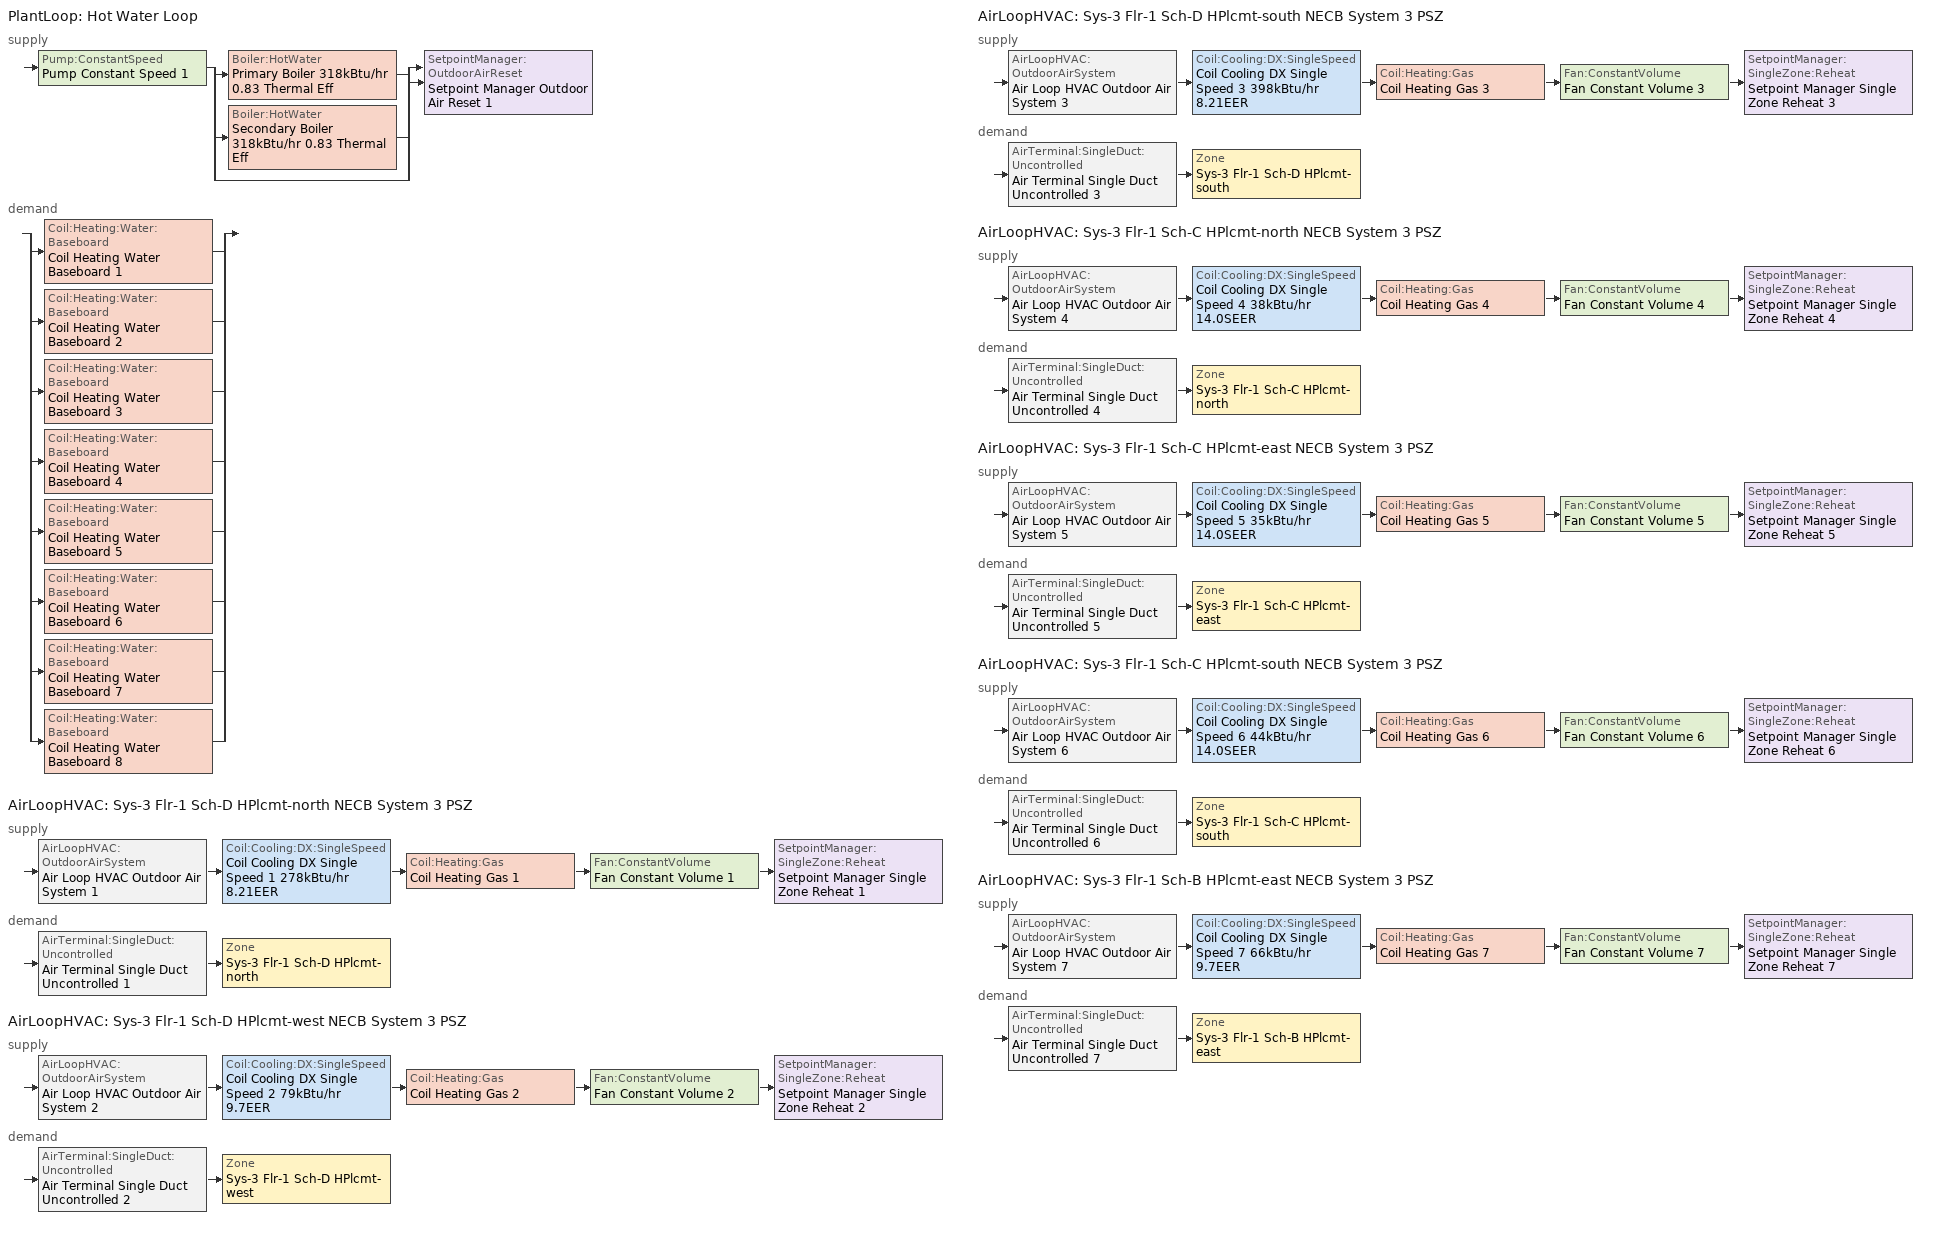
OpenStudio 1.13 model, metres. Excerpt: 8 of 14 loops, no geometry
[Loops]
PlantLoop 'Hot Water Loop'
 supply: Pump:ConstantSpeed 'Pump Constant Speed 1' > split
  | Boiler:HotWater 'Primary Boiler 318kBtu/hr 0.83 Thermal Eff'
  | Boiler:HotWater 'Secondary Boiler 318kBtu/hr 0.83 Thermal Eff'
  | bypass
  join > SetpointManager:OutdoorAirReset 'Setpoint Manager Outdoor Air Reset 1'
 demand: split
  | Coil:Heating:Water:Baseboard 'Coil Heating Water Baseboard 1'
  | Coil:Heating:Water:Baseboard 'Coil Heating Water Baseboard 2'
  | Coil:Heating:Water:Baseboard 'Coil Heating Water Baseboard 3'
  | Coil:Heating:Water:Baseboard 'Coil Heating Water Baseboard 4'
  | Coil:Heating:Water:Baseboard 'Coil Heating Water Baseboard 5'
  | Coil:Heating:Water:Baseboard 'Coil Heating Water Baseboard 6'
  | Coil:Heating:Water:Baseboard 'Coil Heating Water Baseboard 7'
  | Coil:Heating:Water:Baseboard 'Coil Heating Water Baseboard 8'
AirLoopHVAC 'Sys-3 Flr-1 Sch-D HPlcmt-north NECB System 3 PSZ'
 supply: AirLoopHVAC:OutdoorAirSystem 'Air Loop HVAC Outdoor Air System 1' > Coil:Cooling:DX:SingleSpeed 'Coil Cooling DX Single Speed 1 278kBtu/hr 8.21EER' > Coil:Heating:Gas 'Coil Heating Gas 1' > Fan:ConstantVolume 'Fan Constant Volume 1' > SetpointManager:SingleZone:Reheat 'Setpoint Manager Single Zone Reheat 1'
 demand: AirTerminal:SingleDuct:Uncontrolled 'Air Terminal Single Duct Uncontrolled 1' > Zone 'Sys-3 Flr-1 Sch-D HPlcmt-north'
AirLoopHVAC 'Sys-3 Flr-1 Sch-D HPlcmt-west NECB System 3 PSZ'
 supply: AirLoopHVAC:OutdoorAirSystem 'Air Loop HVAC Outdoor Air System 2' > Coil:Cooling:DX:SingleSpeed 'Coil Cooling DX Single Speed 2 79kBtu/hr 9.7EER' > Coil:Heating:Gas 'Coil Heating Gas 2' > Fan:ConstantVolume 'Fan Constant Volume 2' > SetpointManager:SingleZone:Reheat 'Setpoint Manager Single Zone Reheat 2'
 demand: AirTerminal:SingleDuct:Uncontrolled 'Air Terminal Single Duct Uncontrolled 2' > Zone 'Sys-3 Flr-1 Sch-D HPlcmt-west'
AirLoopHVAC 'Sys-3 Flr-1 Sch-D HPlcmt-south NECB System 3 PSZ'
 supply: AirLoopHVAC:OutdoorAirSystem 'Air Loop HVAC Outdoor Air System 3' > Coil:Cooling:DX:SingleSpeed 'Coil Cooling DX Single Speed 3 398kBtu/hr 8.21EER' > Coil:Heating:Gas 'Coil Heating Gas 3' > Fan:ConstantVolume 'Fan Constant Volume 3' > SetpointManager:SingleZone:Reheat 'Setpoint Manager Single Zone Reheat 3'
 demand: AirTerminal:SingleDuct:Uncontrolled 'Air Terminal Single Duct Uncontrolled 3' > Zone 'Sys-3 Flr-1 Sch-D HPlcmt-south'
AirLoopHVAC 'Sys-3 Flr-1 Sch-C HPlcmt-north NECB System 3 PSZ'
 supply: AirLoopHVAC:OutdoorAirSystem 'Air Loop HVAC Outdoor Air System 4' > Coil:Cooling:DX:SingleSpeed 'Coil Cooling DX Single Speed 4 38kBtu/hr 14.0SEER' > Coil:Heating:Gas 'Coil Heating Gas 4' > Fan:ConstantVolume 'Fan Constant Volume 4' > SetpointManager:SingleZone:Reheat 'Setpoint Manager Single Zone Reheat 4'
 demand: AirTerminal:SingleDuct:Uncontrolled 'Air Terminal Single Duct Uncontrolled 4' > Zone 'Sys-3 Flr-1 Sch-C HPlcmt-north'
AirLoopHVAC 'Sys-3 Flr-1 Sch-C HPlcmt-east NECB System 3 PSZ'
 supply: AirLoopHVAC:OutdoorAirSystem 'Air Loop HVAC Outdoor Air System 5' > Coil:Cooling:DX:SingleSpeed 'Coil Cooling DX Single Speed 5 35kBtu/hr 14.0SEER' > Coil:Heating:Gas 'Coil Heating Gas 5' > Fan:ConstantVolume 'Fan Constant Volume 5' > SetpointManager:SingleZone:Reheat 'Setpoint Manager Single Zone Reheat 5'
 demand: AirTerminal:SingleDuct:Uncontrolled 'Air Terminal Single Duct Uncontrolled 5' > Zone 'Sys-3 Flr-1 Sch-C HPlcmt-east'
AirLoopHVAC 'Sys-3 Flr-1 Sch-C HPlcmt-south NECB System 3 PSZ'
 supply: AirLoopHVAC:OutdoorAirSystem 'Air Loop HVAC Outdoor Air System 6' > Coil:Cooling:DX:SingleSpeed 'Coil Cooling DX Single Speed 6 44kBtu/hr 14.0SEER' > Coil:Heating:Gas 'Coil Heating Gas 6' > Fan:ConstantVolume 'Fan Constant Volume 6' > SetpointManager:SingleZone:Reheat 'Setpoint Manager Single Zone Reheat 6'
 demand: AirTerminal:SingleDuct:Uncontrolled 'Air Terminal Single Duct Uncontrolled 6' > Zone 'Sys-3 Flr-1 Sch-C HPlcmt-south'
AirLoopHVAC 'Sys-3 Flr-1 Sch-B HPlcmt-east NECB System 3 PSZ'
 supply: AirLoopHVAC:OutdoorAirSystem 'Air Loop HVAC Outdoor Air System 7' > Coil:Cooling:DX:SingleSpeed 'Coil Cooling DX Single Speed 7 66kBtu/hr 9.7EER' > Coil:Heating:Gas 'Coil Heating Gas 7' > Fan:ConstantVolume 'Fan Constant Volume 7' > SetpointManager:SingleZone:Reheat 'Setpoint Manager Single Zone Reheat 7'
 demand: AirTerminal:SingleDuct:Uncontrolled 'Air Terminal Single Duct Uncontrolled 7' > Zone 'Sys-3 Flr-1 Sch-B HPlcmt-east'
[Sizing:Zone] Zone Cooling Design Supply Air Temperature Input Method=SupplyAirTemperature; Zone Cooling Design Supply Air Temperature {C}=13; Zone Cooling Design Supply Air Temperature Difference {deltaC}=11.11; Zone Heating Design Supply Air Temperature Input Method=SupplyAirTemperature; Zone Heating Design Supply Air Temperature {C}=43; Zone Heating Design Supply Air Temperature Difference {deltaC}=11.11; Zone Cooling Design Supply Air Humidity Ratio {kg-H2O/kg-air}=0.0085; Zone Heating Design Supply Air Humidity Ratio {kg-H2O/kg-air}=0.008; Zone Heating Sizing Factor=1.3; Zone Cooling Sizing Factor=1.1; Cooling Design Air Flow Method=DesignDay; Heating Design Air Flow Method=DesignDay; Account for Dedicated Outdoor Air System=No; Dedicated Outdoor Air System Control Strategy=NeutralSupplyAir; Dedicated Outdoor Air Low Setpoint Temperature for Design {C}=autosize; Dedicated Outdoor Air High Setpoint Temperature for Design {C}=autosize
Sys-3 Flr-1 Sch-D HPlcmt-north; Sys-3 Flr-1 Sch-D HPlcmt-west; Sys-3 Flr-1 Sch-D HPlcmt-south; Sys-3 Flr-1 Sch-C HPlcmt-north; Sys-3 Flr-1 Sch-C HPlcmt-east; Sys-3 Flr-1 Sch-C HPlcmt-south; Sys-3 Flr-1 Sch-B HPlcmt-east
[Zone equipment]
Sys-3 Flr-1 Sch-D HPlcmt-north: Air Terminal Single Duct Uncontrolled 1, Zone HVAC Baseboard Convective Water 1
Sys-3 Flr-1 Sch-D HPlcmt-west: Air Terminal Single Duct Uncontrolled 2, Zone HVAC Baseboard Convective Water 2
Sys-3 Flr-1 Sch-D HPlcmt-south: Air Terminal Single Duct Uncontrolled 3, Zone HVAC Baseboard Convective Water 3
Sys-3 Flr-1 Sch-C HPlcmt-north: Air Terminal Single Duct Uncontrolled 4, Zone HVAC Baseboard Convective Water 4
Sys-3 Flr-1 Sch-C HPlcmt-east: Air Terminal Single Duct Uncontrolled 5, Zone HVAC Baseboard Convective Water 5
Sys-3 Flr-1 Sch-C HPlcmt-south: Air Terminal Single Duct Uncontrolled 6, Zone HVAC Baseboard Convective Water 6
Sys-3 Flr-1 Sch-B HPlcmt-east: Air Terminal Single Duct Uncontrolled 7, Zone HVAC Baseboard Convective Water 7
[PlantLoop]
Hot Water Loop: Fluid Type=Water; Plant Loop Volume {m3}=Autocalculate; Load Distribution Scheme=Optimal
[Sizing:Plant]
Hot Water Loop: Loop Type=Heating; Design Loop Exit Temperature {C}=82; Loop Design Temperature Difference {deltaC}=16; Sizing Option=NonCoincident; Zone Timesteps in Averaging Window=1; Coincident Sizing Factor Mode=None
[Pump:ConstantSpeed]
Pump Constant Speed 1: Rated Flow Rate {m3/s}=autosize; Rated Pump Head {Pa}=179352; Rated Power Consumption {W}=autosize; Motor Efficiency=0.855; Fraction of Motor Inefficiencies to Fluid Stream=0; Pump Control Type=Intermittent
[Boiler:HotWater] Fuel Type=NaturalGas; Nominal Capacity {W}=93167.7; Nominal Thermal Efficiency=0.83; Water Outlet Upper Temperature Limit {C}=99; Boiler Flow Mode=ConstantFlow; Parasitic Electric Load {W}=0; Sizing Factor=1
Name | Normalized Boiler Efficiency Curve
Primary Boiler 318kBtu/hr 0.83 Thermal Eff | BOILER-EFFFPLR-NECB2011
Secondary Boiler 318kBtu/hr 0.83 Thermal Eff | BOILER-EFFFPLR-NECB2011 2
[SetpointManager:OutdoorAirReset]
Setpoint Manager Outdoor Air Reset 1: Control Variable=Temperature; Setpoint at Outdoor Low Temperature {C}=82; Outdoor Low Temperature {C}=-16; Setpoint at Outdoor High Temperature {C}=60; Outdoor High Temperature {C}=0
[AirLoopHVAC] Design Supply Air Flow Rate {m3/s}=AutoSize
Name | Availability Schedule | Availability Manager
Sys-3 Flr-1 Sch-D HPlcmt-north NECB System 3 PSZ | Sys-3 Flr-1 Sch-D HPlcmt-north NECB System 3 PSZ Occ Sch | Availability Manager Night Cycle 6
Sys-3 Flr-1 Sch-D HPlcmt-west NECB System 3 PSZ | Sys-3 Flr-1 Sch-D HPlcmt-west NECB System 3 PSZ Occ Sch | Availability Manager Night Cycle 8
Sys-3 Flr-1 Sch-D HPlcmt-south NECB System 3 PSZ | Sys-3 Flr-1 Sch-D HPlcmt-south NECB System 3 PSZ Occ Sch | Availability Manager Night Cycle 7
Sys-3 Flr-1 Sch-C HPlcmt-north NECB System 3 PSZ | Sys-3 Flr-1 Sch-C HPlcmt-north NECB System 3 PSZ Occ Sch | Availability Manager Night Cycle 4
Sys-3 Flr-1 Sch-C HPlcmt-east NECB System 3 PSZ | Sys-3 Flr-1 Sch-C HPlcmt-east NECB System 3 PSZ Occ Sch | Availability Manager Night Cycle 3
Sys-3 Flr-1 Sch-C HPlcmt-south NECB System 3 PSZ | Sys-3 Flr-1 Sch-C HPlcmt-south NECB System 3 PSZ Occ Sch | Availability Manager Night Cycle 5
Sys-3 Flr-1 Sch-B HPlcmt-east NECB System 3 PSZ | Sys-3 Flr-1 Sch-B HPlcmt-east NECB System 3 PSZ Occ Sch | Availability Manager Night Cycle 2
[Sizing:System] Type of Load to Size On=Sensible; Design Outdoor Air Flow Rate {m3/s}=Autosize; Minimum System Air Flow Ratio=1; Preheat Design Temperature {C}=7; Preheat Design Humidity Ratio {kg-H2O/kg-Air}=0.008; Precool Design Temperature {C}=13; Precool Design Humidity Ratio {kg-H2O/kg-Air}=0.008; Central Cooling Design Supply Air Temperature {C}=13; Central Heating Design Supply Air Temperature {C}=43; Sizing Option=NonCoincident; 100% Outdoor Air in Cooling=No; 100% Outdoor Air in Heating=No; Central Cooling Design Supply Air Humidity Ratio {kg-H2O/kg-Air}=0.0085; Central Heating Design Supply Air Humidity Ratio {kg-H2O/kg-Air}=0.008; Cooling Design Air Flow Method=DesignDay; Cooling Design Air Flow Rate {m3/s}=0; Heating Design Air Flow Method=DesignDay; Heating Design Air Flow Rate {m3/s}=0; System Outdoor Air Method=ZoneSum; Zone Maximum Outdoor Air Fraction=1; Cooling Supply Air Flow Rate Per Floor Area {m3/s-m2}=0.00996765; Cooling Fraction of Autosized Cooling Supply Air Flow Rate=1; Cooling Supply Air Flow Rate Per Unit Cooling Capacity {m3/s-W}=3.94755e-05; Heating Supply Air Flow Rate Per Floor Area {m3/s-m2}=0.00996765; Heating Fraction of Autosized Heating Supply Air Flow Rate=1; Heating Fraction of Autosized Cooling Supply Air Flow Rate=1; Heating Supply Air Flow Rate Per Unit Heating Capacity {m3/s-W}=3.15882e-05; Cooling Design Capacity Method=CoolingDesignCapacity; Cooling Design Capacity {W}=autosize; Cooling Design Capacity Per Floor Area {W/m2}=234.7; Fraction of Autosized Cooling Design Capacity=1; Heating Design Capacity Method=HeatingDesignCapacity; Heating Design Capacity {W}=autosize; Heating Design Capacity Per Floor Area {W/m2}=157; Fraction of Autosized Heating Design Capacity=1; Central Cooling Capacity Control Method=OnOff
Sys-3 Flr-1 Sch-D HPlcmt-north NECB System 3 PSZ; Sys-3 Flr-1 Sch-D HPlcmt-west NECB System 3 PSZ; Sys-3 Flr-1 Sch-D HPlcmt-south NECB System 3 PSZ; Sys-3 Flr-1 Sch-C HPlcmt-north NECB System 3 PSZ; Sys-3 Flr-1 Sch-C HPlcmt-east NECB System 3 PSZ; Sys-3 Flr-1 Sch-C HPlcmt-south NECB System 3 PSZ; Sys-3 Flr-1 Sch-B HPlcmt-east NECB System 3 PSZ
[Fan:ConstantVolume] Availability Schedule=Always On Discrete; Fan Efficiency=0.39975; Pressure Rise {Pa}=640; Maximum Flow Rate {m3/s}=AutoSize; Motor Efficiency=0.615
Fan Constant Volume 1; Fan Constant Volume 2; Fan Constant Volume 3; Fan Constant Volume 4; Fan Constant Volume 5; Fan Constant Volume 6; Fan Constant Volume 7
[Coil:Heating:Gas] Availability Schedule=Always On Discrete; Gas Burner Efficiency=0.8; Nominal Capacity {W}=AutoSize; Parasitic Electric Load {W}=0; Parasitic Gas Load {W}=0
Coil Heating Gas 1; Coil Heating Gas 2; Coil Heating Gas 3; Coil Heating Gas 4; Coil Heating Gas 5; Coil Heating Gas 6; Coil Heating Gas 7
[Coil:Cooling:DX:SingleSpeed] Availability Schedule=Always On Discrete; Rated Total Cooling Capacity {W}=autosize; Rated Sensible Heat Ratio=autosize; Rated Air Flow Rate {m3/s}=autosize; Rated Evaporator Fan Power Per Volume Flow Rate {W/(m3/s)}=773.3; Condenser Type=AirCooled; Evaporative Condenser Effectiveness=0; Evaporative Condenser Air Flow Rate {m3/s}=Autosize; Evaporative Condenser Pump Rated Power Consumption {W}=Autosize; Crankcase Heater Capacity {W}=0; Maximum Outdoor Dry-Bulb Temperature for Crankcase Heater Operation {C}=0; Basin Heater Capacity {W/K}=0; Basin Heater Setpoint Temperature {C}=10
Name | Rated COP {W/W} | Total Cooling Capacity Function of Temperature Curve | Total Cooling Capacity Function of Flow Fraction Curve | Energy Input Ratio Function of Temperature Curve | Energy Input Ratio Function of Flow Fraction Curve | Part Load Fraction Correlation Curve
Coil Cooling DX Single Speed 1 278kBtu/hr 8.21EER | 2.954 | DXCOOL-NECB2011-REF-CAPFT | DXCOOL-NECB2011-REF-CAPFFLOW | DXCOOL-NECB2011-REF-COOLEIRFT | DXCOOL-NECB2011-REF-COOLEIRFFLOW | DXCOOL-NECB2011-REF-COOLPLFFPLR
Coil Cooling DX Single Speed 2 79kBtu/hr 9.7EER | 3.33843 | DXCOOL-NECB2011-REF-CAPFT 1 | DXCOOL-NECB2011-REF-CAPFFLOW 1 | DXCOOL-NECB2011-REF-COOLEIRFT 1 | DXCOOL-NECB2011-REF-COOLEIRFFLOW 1 | DXCOOL-NECB2011-REF-COOLPLFFPLR 1
Coil Cooling DX Single Speed 3 398kBtu/hr 8.21EER | 3.03148 | DXCOOL-NECB2011-REF-CAPFT 2 | DXCOOL-NECB2011-REF-CAPFFLOW 2 | DXCOOL-NECB2011-REF-COOLEIRFT 2 | DXCOOL-NECB2011-REF-COOLEIRFFLOW 2 | DXCOOL-NECB2011-REF-COOLPLFFPLR 2
Coil Cooling DX Single Speed 4 38kBtu/hr 14.0SEER | 3.8248 | DXCOOL-NECB2011-REF-CAPFT 3 | DXCOOL-NECB2011-REF-CAPFFLOW 3 | DXCOOL-NECB2011-REF-COOLEIRFT 3 | DXCOOL-NECB2011-REF-COOLEIRFFLOW 3 | DXCOOL-NECB2011-REF-COOLPLFFPLR 3
Coil Cooling DX Single Speed 5 35kBtu/hr 14.0SEER | 3.8248 | DXCOOL-NECB2011-REF-CAPFT 4 | DXCOOL-NECB2011-REF-CAPFFLOW 4 | DXCOOL-NECB2011-REF-COOLEIRFT 4 | DXCOOL-NECB2011-REF-COOLEIRFFLOW 4 | DXCOOL-NECB2011-REF-COOLPLFFPLR 4
Coil Cooling DX Single Speed 6 44kBtu/hr 14.0SEER | 3.8248 | DXCOOL-NECB2011-REF-CAPFT 5 | DXCOOL-NECB2011-REF-CAPFFLOW 5 | DXCOOL-NECB2011-REF-COOLEIRFT 5 | DXCOOL-NECB2011-REF-COOLEIRFFLOW 5 | DXCOOL-NECB2011-REF-COOLPLFFPLR 5
Coil Cooling DX Single Speed 7 66kBtu/hr 9.7EER | 3.32895 | DXCOOL-NECB2011-REF-CAPFT 6 | DXCOOL-NECB2011-REF-CAPFFLOW 6 | DXCOOL-NECB2011-REF-COOLEIRFT 6 | DXCOOL-NECB2011-REF-COOLEIRFFLOW 6 | DXCOOL-NECB2011-REF-COOLPLFFPLR 6
[Controller:OutdoorAir] Minimum Outdoor Air Flow Rate {m3/s}=Autosize; Maximum Outdoor Air Flow Rate {m3/s}=Autosize; Economizer Control Action Type=ModulateFlow; Lockout Type=NoLockout; Minimum Limit Type=FixedMinimum; High Humidity Control=No; Heat Recovery Bypass Control Type=BypassWhenWithinEconomizerLimits
Name | Economizer Control Type | Minimum Outdoor Air Schedule | Controller Mechanical Ventilation | Economizer Maximum Limit Dry-Bulb Temperature {C} | Economizer Maximum Limit Enthalpy {J/kg} | Economizer Minimum Limit Dry-Bulb Temperature {C}
Controller Outdoor Air 1 | DifferentialEnthalpy | Sys-3 Flr-1 Sch-D HPlcmt-north NECB System 3 PSZ Occ Sch | Controller Mechanical Ventilation 1
Controller Outdoor Air 2 | DifferentialEnthalpy | Sys-3 Flr-1 Sch-D HPlcmt-west NECB System 3 PSZ Occ Sch | Controller Mechanical Ventilation 2
Controller Outdoor Air 3 | DifferentialEnthalpy | Sys-3 Flr-1 Sch-D HPlcmt-south NECB System 3 PSZ Occ Sch | Controller Mechanical Ventilation 3
Controller Outdoor Air 4 | NoEconomizer | Sys-3 Flr-1 Sch-C HPlcmt-north NECB System 3 PSZ Occ Sch | Controller Mechanical Ventilation 4 | 28 | 64000 | -100
Controller Outdoor Air 5 | NoEconomizer | Sys-3 Flr-1 Sch-C HPlcmt-east NECB System 3 PSZ Occ Sch | Controller Mechanical Ventilation 5 | 28 | 64000 | -100
Controller Outdoor Air 6 | NoEconomizer | Sys-3 Flr-1 Sch-C HPlcmt-south NECB System 3 PSZ Occ Sch | Controller Mechanical Ventilation 6 | 28 | 64000 | -100
Controller Outdoor Air 7 | NoEconomizer | Sys-3 Flr-1 Sch-B HPlcmt-east NECB System 3 PSZ Occ Sch | Controller Mechanical Ventilation 7 | 28 | 64000 | -100
[Controller:MechanicalVentilation] Availability Schedule=Always On Discrete; System Outdoor Air Method=ZoneSum
Controller Mechanical Ventilation 1; Controller Mechanical Ventilation 2; Controller Mechanical Ventilation 3; Controller Mechanical Ventilation 4; Controller Mechanical Ventilation 5; Controller Mechanical Ventilation 6; Controller Mechanical Ventilation 7
[AirLoopHVAC:OutdoorAirSystem]
Name | Controller
Air Loop HVAC Outdoor Air System 1 | Controller Outdoor Air 1
Air Loop HVAC Outdoor Air System 2 | Controller Outdoor Air 2
Air Loop HVAC Outdoor Air System 3 | Controller Outdoor Air 3
Air Loop HVAC Outdoor Air System 4 | Controller Outdoor Air 4
Air Loop HVAC Outdoor Air System 5 | Controller Outdoor Air 5
Air Loop HVAC Outdoor Air System 6 | Controller Outdoor Air 6
Air Loop HVAC Outdoor Air System 7 | Controller Outdoor Air 7
[SetpointManager:SingleZone:Reheat] Minimum Supply Air Temperature {C}=12.8; Maximum Supply Air Temperature {C}=13
Name | Control Zone
Setpoint Manager Single Zone Reheat 1 | Sys-3 Flr-1 Sch-D HPlcmt-north
Setpoint Manager Single Zone Reheat 2 | Sys-3 Flr-1 Sch-D HPlcmt-west
Setpoint Manager Single Zone Reheat 3 | Sys-3 Flr-1 Sch-D HPlcmt-south
Setpoint Manager Single Zone Reheat 4 | Sys-3 Flr-1 Sch-C HPlcmt-north
Setpoint Manager Single Zone Reheat 5 | Sys-3 Flr-1 Sch-C HPlcmt-east
Setpoint Manager Single Zone Reheat 6 | Sys-3 Flr-1 Sch-C HPlcmt-south
Setpoint Manager Single Zone Reheat 7 | Sys-3 Flr-1 Sch-B HPlcmt-east
[AirTerminal:SingleDuct:Uncontrolled] Availability Schedule=Always On Discrete; Maximum Air Flow Rate {m3/s}=AutoSize
Air Terminal Single Duct Uncontrolled 1; Air Terminal Single Duct Uncontrolled 2; Air Terminal Single Duct Uncontrolled 3; Air Terminal Single Duct Uncontrolled 4; Air Terminal Single Duct Uncontrolled 5; Air Terminal Single Duct Uncontrolled 6; Air Terminal Single Duct Uncontrolled 7
[Coil:Heating:Water:Baseboard] Heating Design Capacity Method=HeatingDesignCapacity; Heating Design Capacity {W}=autosize; Heating Design Capacity Per Floor Area {W/m2}=0; Fraction of Autosized Heating Design Capacity=0.8
Coil Heating Water Baseboard 1; Coil Heating Water Baseboard 2; Coil Heating Water Baseboard 3; Coil Heating Water Baseboard 4; Coil Heating Water Baseboard 5; Coil Heating Water Baseboard 6; Coil Heating Water Baseboard 7; Coil Heating Water Baseboard 8
[ZoneHVAC:Baseboard:Convective:Water] Availability Schedule=Always On Discrete
Name | Heating Coil
Zone HVAC Baseboard Convective Water 1 | Coil Heating Water Baseboard 1
Zone HVAC Baseboard Convective Water 2 | Coil Heating Water Baseboard 2
Zone HVAC Baseboard Convective Water 3 | Coil Heating Water Baseboard 3
Zone HVAC Baseboard Convective Water 4 | Coil Heating Water Baseboard 4
Zone HVAC Baseboard Convective Water 5 | Coil Heating Water Baseboard 5
Zone HVAC Baseboard Convective Water 6 | Coil Heating Water Baseboard 6
Zone HVAC Baseboard Convective Water 7 | Coil Heating Water Baseboard 7
Zone HVAC Baseboard Convective Water 8 | Coil Heating Water Baseboard 8
[AvailabilityManager:NightCycle] Control Type=CycleOnAny; Thermostat Tolerance {deltaC}=1; Cycling Run Time {s}=3600
Availability Manager Night Cycle 2; Availability Manager Night Cycle 3; Availability Manager Night Cycle 4; Availability Manager Night Cycle 5; Availability Manager Night Cycle 6; Availability Manager Night Cycle 7; Availability Manager Night Cycle 8
[Schedule:Ruleset]
Name | Default Day Schedule | Summer Design Day Schedule | Winter Design Day Schedule
Sys-3 Flr-1 Sch-B HPlcmt-east NECB System 3 PSZ Occ Sch | Sys-3 Flr-1 Sch-B HPlcmt-east NECB System 3 PSZ Occ Sch Default | Sys-3 Flr-1 Sch-B HPlcmt-east NECB System 3 PSZ Occ Sch Summer Design Day | Sys-3 Flr-1 Sch-B HPlcmt-east NECB System 3 PSZ Occ Sch Winter Design Day
Sys-3 Flr-1 Sch-C HPlcmt-east NECB System 3 PSZ Occ Sch | Sys-3 Flr-1 Sch-C HPlcmt-east NECB System 3 PSZ Occ Sch Default | Sys-3 Flr-1 Sch-C HPlcmt-east NECB System 3 PSZ Occ Sch Summer Design Day | Sys-3 Flr-1 Sch-C HPlcmt-east NECB System 3 PSZ Occ Sch Winter Design Day
Sys-3 Flr-1 Sch-C HPlcmt-north NECB System 3 PSZ Occ Sch | Sys-3 Flr-1 Sch-C HPlcmt-north NECB System 3 PSZ Occ Sch Default | Sys-3 Flr-1 Sch-C HPlcmt-north NECB System 3 PSZ Occ Sch Summer Design Day | Sys-3 Flr-1 Sch-C HPlcmt-north NECB System 3 PSZ Occ Sch Winter Design Day
Sys-3 Flr-1 Sch-C HPlcmt-south NECB System 3 PSZ Occ Sch | Sys-3 Flr-1 Sch-C HPlcmt-south NECB System 3 PSZ Occ Sch Default | Sys-3 Flr-1 Sch-C HPlcmt-south NECB System 3 PSZ Occ Sch Summer Design Day | Sys-3 Flr-1 Sch-C HPlcmt-south NECB System 3 PSZ Occ Sch Winter Design Day
Sys-3 Flr-1 Sch-D HPlcmt-north NECB System 3 PSZ Occ Sch | Sys-3 Flr-1 Sch-D HPlcmt-north NECB System 3 PSZ Occ Sch Default | Sys-3 Flr-1 Sch-D HPlcmt-north NECB System 3 PSZ Occ Sch Summer Design Day | Sys-3 Flr-1 Sch-D HPlcmt-north NECB System 3 PSZ Occ Sch Winter Design Day
Sys-3 Flr-1 Sch-D HPlcmt-south NECB System 3 PSZ Occ Sch | Sys-3 Flr-1 Sch-D HPlcmt-south NECB System 3 PSZ Occ Sch Default | Sys-3 Flr-1 Sch-D HPlcmt-south NECB System 3 PSZ Occ Sch Summer Design Day | Sys-3 Flr-1 Sch-D HPlcmt-south NECB System 3 PSZ Occ Sch Winter Design Day
Sys-3 Flr-1 Sch-D HPlcmt-west NECB System 3 PSZ Occ Sch | Sys-3 Flr-1 Sch-D HPlcmt-west NECB System 3 PSZ Occ Sch Default | Sys-3 Flr-1 Sch-D HPlcmt-west NECB System 3 PSZ Occ Sch Summer Design Day | Sys-3 Flr-1 Sch-D HPlcmt-west NECB System 3 PSZ Occ Sch Winter Design Day
[Schedule:Day]
Sys-3 Flr-1 Sch-B HPlcmt-east NECB System 3 PSZ Occ Sch Default; Sys-3 Flr-1 Sch-B HPlcmt-east NECB System 3 PSZ Occ Sch Winter Design Day; Sys-3 Flr-1 Sch-B HPlcmt-east NECB System 3 PSZ Occ Sch Summer Design Day; Sys-3 Flr-1 Sch-C HPlcmt-east NECB System 3 PSZ Occ Sch Default; Sys-3 Flr-1 Sch-C HPlcmt-east NECB System 3 PSZ Occ Sch Winter Design Day; Sys-3 Flr-1 Sch-C HPlcmt-east NECB System 3 PSZ Occ Sch Summer Design Day; Sys-3 Flr-1 Sch-C HPlcmt-north NECB System 3 PSZ Occ Sch Default; Sys-3 Flr-1 Sch-C HPlcmt-north NECB System 3 PSZ Occ Sch Winter Design Day; Sys-3 Flr-1 Sch-C HPlcmt-north NECB System 3 PSZ Occ Sch Summer Design Day; Sys-3 Flr-1 Sch-C HPlcmt-south NECB System 3 PSZ Occ Sch Default; Sys-3 Flr-1 Sch-C HPlcmt-south NECB System 3 PSZ Occ Sch Winter Design Day; Sys-3 Flr-1 Sch-C HPlcmt-south NECB System 3 PSZ Occ Sch Summer Design Day; Sys-3 Flr-1 Sch-D HPlcmt-north NECB System 3 PSZ Occ Sch Default; Sys-3 Flr-1 Sch-D HPlcmt-north NECB System 3 PSZ Occ Sch Winter Design Day; Sys-3 Flr-1 Sch-D HPlcmt-north NECB System 3 PSZ Occ Sch Summer Design Day; Sys-3 Flr-1 Sch-D HPlcmt-south NECB System 3 PSZ Occ Sch Default; Sys-3 Flr-1 Sch-D HPlcmt-south NECB System 3 PSZ Occ Sch Winter Design Day; Sys-3 Flr-1 Sch-D HPlcmt-south NECB System 3 PSZ Occ Sch Summer Design Day; Sys-3 Flr-1 Sch-D HPlcmt-west NECB System 3 PSZ Occ Sch Default; Sys-3 Flr-1 Sch-D HPlcmt-west NECB System 3 PSZ Occ Sch Winter Design Day; Sys-3 Flr-1 Sch-D HPlcmt-west NECB System 3 PSZ Occ Sch Summer Design Day: 24, 0, 1
Sys-3 Flr-1 Sch-B HPlcmt-east NECB System 3 PSZ Occ Sch Monday; Sys-3 Flr-1 Sch-B HPlcmt-east NECB System 3 PSZ Occ Sch Tuesday; Sys-3 Flr-1 Sch-B HPlcmt-east NECB System 3 PSZ Occ Sch Wednesday; Sys-3 Flr-1 Sch-B HPlcmt-east NECB System 3 PSZ Occ Sch Thursday; Sys-3 Flr-1 Sch-B HPlcmt-east NECB System 3 PSZ Occ Sch Friday: 1, 0, 1, 10, 0, 0, 24, 0, 1
Sys-3 Flr-1 Sch-B HPlcmt-east NECB System 3 PSZ Occ Sch Saturday: 2, 0, 1, 10, 0, 0, 24, 0, 1
Sys-3 Flr-1 Sch-B HPlcmt-east NECB System 3 PSZ Occ Sch Sunday: 1, 0, 0, 2, 0, 1, 11, 0, 0, 23, 0, 1, 24, 0, 0
Sys-3 Flr-1 Sch-C HPlcmt-east NECB System 3 PSZ Occ Sch Monday; Sys-3 Flr-1 Sch-C HPlcmt-east NECB System 3 PSZ Occ Sch Tuesday; Sys-3 Flr-1 Sch-C HPlcmt-east NECB System 3 PSZ Occ Sch Wednesday; Sys-3 Flr-1 Sch-C HPlcmt-east NECB System 3 PSZ Occ Sch Thursday; Sys-3 Flr-1 Sch-C HPlcmt-east NECB System 3 PSZ Occ Sch Friday; Sys-3 Flr-1 Sch-C HPlcmt-east NECB System 3 PSZ Occ Sch Saturday; Sys-3 Flr-1 Sch-C HPlcmt-north NECB System 3 PSZ Occ Sch Monday; Sys-3 Flr-1 Sch-C HPlcmt-north NECB System 3 PSZ Occ Sch Tuesday; Sys-3 Flr-1 Sch-C HPlcmt-north NECB System 3 PSZ Occ Sch Wednesday; Sys-3 Flr-1 Sch-C HPlcmt-north NECB System 3 PSZ Occ Sch Thursday; Sys-3 Flr-1 Sch-C HPlcmt-north NECB System 3 PSZ Occ Sch Friday; Sys-3 Flr-1 Sch-C HPlcmt-north NECB System 3 PSZ Occ Sch Saturday; Sys-3 Flr-1 Sch-C HPlcmt-south NECB System 3 PSZ Occ Sch Monday; Sys-3 Flr-1 Sch-C HPlcmt-south NECB System 3 PSZ Occ Sch Tuesday; Sys-3 Flr-1 Sch-C HPlcmt-south NECB System 3 PSZ Occ Sch Wednesday; Sys-3 Flr-1 Sch-C HPlcmt-south NECB System 3 PSZ Occ Sch Thursday; Sys-3 Flr-1 Sch-C HPlcmt-south NECB System 3 PSZ Occ Sch Friday; Sys-3 Flr-1 Sch-C HPlcmt-south NECB System 3 PSZ Occ Sch Saturday: 9, 0, 0, 21, 0, 1, 24, 0, 0
Sys-3 Flr-1 Sch-C HPlcmt-east NECB System 3 PSZ Occ Sch Sunday; Sys-3 Flr-1 Sch-C HPlcmt-north NECB System 3 PSZ Occ Sch Sunday; Sys-3 Flr-1 Sch-C HPlcmt-south NECB System 3 PSZ Occ Sch Sunday: 11, 0, 0, 19, 0, 1, 24, 0, 0
Sys-3 Flr-1 Sch-D HPlcmt-north NECB System 3 PSZ Occ Sch Monday; Sys-3 Flr-1 Sch-D HPlcmt-north NECB System 3 PSZ Occ Sch Tuesday; Sys-3 Flr-1 Sch-D HPlcmt-north NECB System 3 PSZ Occ Sch Wednesday; Sys-3 Flr-1 Sch-D HPlcmt-north NECB System 3 PSZ Occ Sch Thursday; Sys-3 Flr-1 Sch-D HPlcmt-north NECB System 3 PSZ Occ Sch Friday; Sys-3 Flr-1 Sch-D HPlcmt-south NECB System 3 PSZ Occ Sch Monday; Sys-3 Flr-1 Sch-D HPlcmt-south NECB System 3 PSZ Occ Sch Tuesday; Sys-3 Flr-1 Sch-D HPlcmt-south NECB System 3 PSZ Occ Sch Wednesday; Sys-3 Flr-1 Sch-D HPlcmt-south NECB System 3 PSZ Occ Sch Thursday; Sys-3 Flr-1 Sch-D HPlcmt-south NECB System 3 PSZ Occ Sch Friday; Sys-3 Flr-1 Sch-D HPlcmt-west NECB System 3 PSZ Occ Sch Monday; Sys-3 Flr-1 Sch-D HPlcmt-west NECB System 3 PSZ Occ Sch Tuesday; Sys-3 Flr-1 Sch-D HPlcmt-west NECB System 3 PSZ Occ Sch Wednesday; Sys-3 Flr-1 Sch-D HPlcmt-west NECB System 3 PSZ Occ Sch Thursday; Sys-3 Flr-1 Sch-D HPlcmt-west NECB System 3 PSZ Occ Sch Friday: 9, 0, 0, 18, 0, 1, 19, 0, 0, 22, 0, 1, 24, 0, 0
Sys-3 Flr-1 Sch-D HPlcmt-north NECB System 3 PSZ Occ Sch Saturday; Sys-3 Flr-1 Sch-D HPlcmt-north NECB System 3 PSZ Occ Sch Sunday; Sys-3 Flr-1 Sch-D HPlcmt-south NECB System 3 PSZ Occ Sch Saturday; Sys-3 Flr-1 Sch-D HPlcmt-south NECB System 3 PSZ Occ Sch Sunday; Sys-3 Flr-1 Sch-D HPlcmt-west NECB System 3 PSZ Occ Sch Saturday; Sys-3 Flr-1 Sch-D HPlcmt-west NECB System 3 PSZ Occ Sch Sunday: 24, 0, 0
[Schedule:Rule] Date Specification Type=DateRange; Start Month=1; Start Day=1; End Month=12
Name | Schedule Ruleset | Rule Order | Day Schedule | Apply Monday | End Day | Apply Tuesday | Apply Wednesday | Apply Thursday | Apply Friday | Apply Saturday | Apply Sunday
Sys-3 Flr-1 Sch-B HPlcmt-east NECB System 3 PSZ Occ Sch Monday Rule | Sys-3 Flr-1 Sch-B HPlcmt-east NECB System 3 PSZ Occ Sch | 6 | Sys-3 Flr-1 Sch-B HPlcmt-east NECB System 3 PSZ Occ Sch Monday | Yes | 25
Sys-3 Flr-1 Sch-B HPlcmt-east NECB System 3 PSZ Occ Sch Tuesday Rule | Sys-3 Flr-1 Sch-B HPlcmt-east NECB System 3 PSZ Occ Sch | 5 | Sys-3 Flr-1 Sch-B HPlcmt-east NECB System 3 PSZ Occ Sch Tuesday |  | 26 | Yes
Sys-3 Flr-1 Sch-B HPlcmt-east NECB System 3 PSZ Occ Sch Wednesday Rule | Sys-3 Flr-1 Sch-B HPlcmt-east NECB System 3 PSZ Occ Sch | 4 | Sys-3 Flr-1 Sch-B HPlcmt-east NECB System 3 PSZ Occ Sch Wednesday |  | 27 |  | Yes
Sys-3 Flr-1 Sch-B HPlcmt-east NECB System 3 PSZ Occ Sch Thursday Rule | Sys-3 Flr-1 Sch-B HPlcmt-east NECB System 3 PSZ Occ Sch | 3 | Sys-3 Flr-1 Sch-B HPlcmt-east NECB System 3 PSZ Occ Sch Thursday |  | 28 |  |  | Yes
Sys-3 Flr-1 Sch-B HPlcmt-east NECB System 3 PSZ Occ Sch Friday Rule | Sys-3 Flr-1 Sch-B HPlcmt-east NECB System 3 PSZ Occ Sch | 2 | Sys-3 Flr-1 Sch-B HPlcmt-east NECB System 3 PSZ Occ Sch Friday |  | 29 |  |  |  | Yes
Sys-3 Flr-1 Sch-B HPlcmt-east NECB System 3 PSZ Occ Sch Saturday Rule | Sys-3 Flr-1 Sch-B HPlcmt-east NECB System 3 PSZ Occ Sch | 1 | Sys-3 Flr-1 Sch-B HPlcmt-east NECB System 3 PSZ Occ Sch Saturday |  | 30 |  |  |  |  | Yes
Sys-3 Flr-1 Sch-B HPlcmt-east NECB System 3 PSZ Occ Sch Sunday Rule | Sys-3 Flr-1 Sch-B HPlcmt-east NECB System 3 PSZ Occ Sch | 0 | Sys-3 Flr-1 Sch-B HPlcmt-east NECB System 3 PSZ Occ Sch Sunday |  | 31 |  |  |  |  |  | Yes
Sys-3 Flr-1 Sch-C HPlcmt-east NECB System 3 PSZ Occ Sch Monday Rule | Sys-3 Flr-1 Sch-C HPlcmt-east NECB System 3 PSZ Occ Sch | 6 | Sys-3 Flr-1 Sch-C HPlcmt-east NECB System 3 PSZ Occ Sch Monday | Yes | 25
Sys-3 Flr-1 Sch-C HPlcmt-east NECB System 3 PSZ Occ Sch Tuesday Rule | Sys-3 Flr-1 Sch-C HPlcmt-east NECB System 3 PSZ Occ Sch | 5 | Sys-3 Flr-1 Sch-C HPlcmt-east NECB System 3 PSZ Occ Sch Tuesday |  | 26 | Yes
Sys-3 Flr-1 Sch-C HPlcmt-east NECB System 3 PSZ Occ Sch Wednesday Rule | Sys-3 Flr-1 Sch-C HPlcmt-east NECB System 3 PSZ Occ Sch | 4 | Sys-3 Flr-1 Sch-C HPlcmt-east NECB System 3 PSZ Occ Sch Wednesday |  | 27 |  | Yes
Sys-3 Flr-1 Sch-C HPlcmt-east NECB System 3 PSZ Occ Sch Thursday Rule | Sys-3 Flr-1 Sch-C HPlcmt-east NECB System 3 PSZ Occ Sch | 3 | Sys-3 Flr-1 Sch-C HPlcmt-east NECB System 3 PSZ Occ Sch Thursday |  | 28 |  |  | Yes
Sys-3 Flr-1 Sch-C HPlcmt-east NECB System 3 PSZ Occ Sch Friday Rule | Sys-3 Flr-1 Sch-C HPlcmt-east NECB System 3 PSZ Occ Sch | 2 | Sys-3 Flr-1 Sch-C HPlcmt-east NECB System 3 PSZ Occ Sch Friday |  | 29 |  |  |  | Yes
Sys-3 Flr-1 Sch-C HPlcmt-east NECB System 3 PSZ Occ Sch Saturday Rule | Sys-3 Flr-1 Sch-C HPlcmt-east NECB System 3 PSZ Occ Sch | 1 | Sys-3 Flr-1 Sch-C HPlcmt-east NECB System 3 PSZ Occ Sch Saturday |  | 30 |  |  |  |  | Yes
Sys-3 Flr-1 Sch-C HPlcmt-east NECB System 3 PSZ Occ Sch Sunday Rule | Sys-3 Flr-1 Sch-C HPlcmt-east NECB System 3 PSZ Occ Sch | 0 | Sys-3 Flr-1 Sch-C HPlcmt-east NECB System 3 PSZ Occ Sch Sunday |  | 31 |  |  |  |  |  | Yes
Sys-3 Flr-1 Sch-C HPlcmt-north NECB System 3 PSZ Occ Sch Monday Rule | Sys-3 Flr-1 Sch-C HPlcmt-north NECB System 3 PSZ Occ Sch | 6 | Sys-3 Flr-1 Sch-C HPlcmt-north NECB System 3 PSZ Occ Sch Monday | Yes | 25
Sys-3 Flr-1 Sch-C HPlcmt-north NECB System 3 PSZ Occ Sch Tuesday Rule | Sys-3 Flr-1 Sch-C HPlcmt-north NECB System 3 PSZ Occ Sch | 5 | Sys-3 Flr-1 Sch-C HPlcmt-north NECB System 3 PSZ Occ Sch Tuesday |  | 26 | Yes
Sys-3 Flr-1 Sch-C HPlcmt-north NECB System 3 PSZ Occ Sch Wednesday Rule | Sys-3 Flr-1 Sch-C HPlcmt-north NECB System 3 PSZ Occ Sch | 4 | Sys-3 Flr-1 Sch-C HPlcmt-north NECB System 3 PSZ Occ Sch Wednesday |  | 27 |  | Yes
Sys-3 Flr-1 Sch-C HPlcmt-north NECB System 3 PSZ Occ Sch Thursday Rule | Sys-3 Flr-1 Sch-C HPlcmt-north NECB System 3 PSZ Occ Sch | 3 | Sys-3 Flr-1 Sch-C HPlcmt-north NECB System 3 PSZ Occ Sch Thursday |  | 28 |  |  | Yes
Sys-3 Flr-1 Sch-C HPlcmt-north NECB System 3 PSZ Occ Sch Friday Rule | Sys-3 Flr-1 Sch-C HPlcmt-north NECB System 3 PSZ Occ Sch | 2 | Sys-3 Flr-1 Sch-C HPlcmt-north NECB System 3 PSZ Occ Sch Friday |  | 29 |  |  |  | Yes
Sys-3 Flr-1 Sch-C HPlcmt-north NECB System 3 PSZ Occ Sch Saturday Rule | Sys-3 Flr-1 Sch-C HPlcmt-north NECB System 3 PSZ Occ Sch | 1 | Sys-3 Flr-1 Sch-C HPlcmt-north NECB System 3 PSZ Occ Sch Saturday |  | 30 |  |  |  |  | Yes
Sys-3 Flr-1 Sch-C HPlcmt-north NECB System 3 PSZ Occ Sch Sunday Rule | Sys-3 Flr-1 Sch-C HPlcmt-north NECB System 3 PSZ Occ Sch | 0 | Sys-3 Flr-1 Sch-C HPlcmt-north NECB System 3 PSZ Occ Sch Sunday |  | 31 |  |  |  |  |  | Yes
Sys-3 Flr-1 Sch-C HPlcmt-south NECB System 3 PSZ Occ Sch Monday Rule | Sys-3 Flr-1 Sch-C HPlcmt-south NECB System 3 PSZ Occ Sch | 6 | Sys-3 Flr-1 Sch-C HPlcmt-south NECB System 3 PSZ Occ Sch Monday | Yes | 25
Sys-3 Flr-1 Sch-C HPlcmt-south NECB System 3 PSZ Occ Sch Tuesday Rule | Sys-3 Flr-1 Sch-C HPlcmt-south NECB System 3 PSZ Occ Sch | 5 | Sys-3 Flr-1 Sch-C HPlcmt-south NECB System 3 PSZ Occ Sch Tuesday |  | 26 | Yes
Sys-3 Flr-1 Sch-C HPlcmt-south NECB System 3 PSZ Occ Sch Wednesday Rule | Sys-3 Flr-1 Sch-C HPlcmt-south NECB System 3 PSZ Occ Sch | 4 | Sys-3 Flr-1 Sch-C HPlcmt-south NECB System 3 PSZ Occ Sch Wednesday |  | 27 |  | Yes
Sys-3 Flr-1 Sch-C HPlcmt-south NECB System 3 PSZ Occ Sch Thursday Rule | Sys-3 Flr-1 Sch-C HPlcmt-south NECB System 3 PSZ Occ Sch | 3 | Sys-3 Flr-1 Sch-C HPlcmt-south NECB System 3 PSZ Occ Sch Thursday |  | 28 |  |  | Yes
Sys-3 Flr-1 Sch-C HPlcmt-south NECB System 3 PSZ Occ Sch Friday Rule | Sys-3 Flr-1 Sch-C HPlcmt-south NECB System 3 PSZ Occ Sch | 2 | Sys-3 Flr-1 Sch-C HPlcmt-south NECB System 3 PSZ Occ Sch Friday |  | 29 |  |  |  | Yes
Sys-3 Flr-1 Sch-C HPlcmt-south NECB System 3 PSZ Occ Sch Saturday Rule | Sys-3 Flr-1 Sch-C HPlcmt-south NECB System 3 PSZ Occ Sch | 1 | Sys-3 Flr-1 Sch-C HPlcmt-south NECB System 3 PSZ Occ Sch Saturday |  | 30 |  |  |  |  | Yes
Sys-3 Flr-1 Sch-C HPlcmt-south NECB System 3 PSZ Occ Sch Sunday Rule | Sys-3 Flr-1 Sch-C HPlcmt-south NECB System 3 PSZ Occ Sch | 0 | Sys-3 Flr-1 Sch-C HPlcmt-south NECB System 3 PSZ Occ Sch Sunday |  | 31 |  |  |  |  |  | Yes
Sys-3 Flr-1 Sch-D HPlcmt-north NECB System 3 PSZ Occ Sch Monday Rule | Sys-3 Flr-1 Sch-D HPlcmt-north NECB System 3 PSZ Occ Sch | 6 | Sys-3 Flr-1 Sch-D HPlcmt-north NECB System 3 PSZ Occ Sch Monday | Yes | 25
Sys-3 Flr-1 Sch-D HPlcmt-north NECB System 3 PSZ Occ Sch Tuesday Rule | Sys-3 Flr-1 Sch-D HPlcmt-north NECB System 3 PSZ Occ Sch | 5 | Sys-3 Flr-1 Sch-D HPlcmt-north NECB System 3 PSZ Occ Sch Tuesday |  | 26 | Yes
Sys-3 Flr-1 Sch-D HPlcmt-north NECB System 3 PSZ Occ Sch Wednesday Rule | Sys-3 Flr-1 Sch-D HPlcmt-north NECB System 3 PSZ Occ Sch | 4 | Sys-3 Flr-1 Sch-D HPlcmt-north NECB System 3 PSZ Occ Sch Wednesday |  | 27 |  | Yes
Sys-3 Flr-1 Sch-D HPlcmt-north NECB System 3 PSZ Occ Sch Thursday Rule | Sys-3 Flr-1 Sch-D HPlcmt-north NECB System 3 PSZ Occ Sch | 3 | Sys-3 Flr-1 Sch-D HPlcmt-north NECB System 3 PSZ Occ Sch Thursday |  | 28 |  |  | Yes
Sys-3 Flr-1 Sch-D HPlcmt-north NECB System 3 PSZ Occ Sch Friday Rule | Sys-3 Flr-1 Sch-D HPlcmt-north NECB System 3 PSZ Occ Sch | 2 | Sys-3 Flr-1 Sch-D HPlcmt-north NECB System 3 PSZ Occ Sch Friday |  | 29 |  |  |  | Yes
Sys-3 Flr-1 Sch-D HPlcmt-north NECB System 3 PSZ Occ Sch Saturday Rule | Sys-3 Flr-1 Sch-D HPlcmt-north NECB System 3 PSZ Occ Sch | 1 | Sys-3 Flr-1 Sch-D HPlcmt-north NECB System 3 PSZ Occ Sch Saturday |  | 30 |  |  |  |  | Yes
Sys-3 Flr-1 Sch-D HPlcmt-north NECB System 3 PSZ Occ Sch Sunday Rule | Sys-3 Flr-1 Sch-D HPlcmt-north NECB System 3 PSZ Occ Sch | 0 | Sys-3 Flr-1 Sch-D HPlcmt-north NECB System 3 PSZ Occ Sch Sunday |  | 31 |  |  |  |  |  | Yes
Sys-3 Flr-1 Sch-D HPlcmt-south NECB System 3 PSZ Occ Sch Monday Rule | Sys-3 Flr-1 Sch-D HPlcmt-south NECB System 3 PSZ Occ Sch | 6 | Sys-3 Flr-1 Sch-D HPlcmt-south NECB System 3 PSZ Occ Sch Monday | Yes | 25
Sys-3 Flr-1 Sch-D HPlcmt-south NECB System 3 PSZ Occ Sch Tuesday Rule | Sys-3 Flr-1 Sch-D HPlcmt-south NECB System 3 PSZ Occ Sch | 5 | Sys-3 Flr-1 Sch-D HPlcmt-south NECB System 3 PSZ Occ Sch Tuesday |  | 26 | Yes
Sys-3 Flr-1 Sch-D HPlcmt-south NECB System 3 PSZ Occ Sch Wednesday Rule | Sys-3 Flr-1 Sch-D HPlcmt-south NECB System 3 PSZ Occ Sch | 4 | Sys-3 Flr-1 Sch-D HPlcmt-south NECB System 3 PSZ Occ Sch Wednesday |  | 27 |  | Yes
Sys-3 Flr-1 Sch-D HPlcmt-south NECB System 3 PSZ Occ Sch Thursday Rule | Sys-3 Flr-1 Sch-D HPlcmt-south NECB System 3 PSZ Occ Sch | 3 | Sys-3 Flr-1 Sch-D HPlcmt-south NECB System 3 PSZ Occ Sch Thursday |  | 28 |  |  | Yes
Sys-3 Flr-1 Sch-D HPlcmt-south NECB System 3 PSZ Occ Sch Friday Rule | Sys-3 Flr-1 Sch-D HPlcmt-south NECB System 3 PSZ Occ Sch | 2 | Sys-3 Flr-1 Sch-D HPlcmt-south NECB System 3 PSZ Occ Sch Friday |  | 29 |  |  |  | Yes
Sys-3 Flr-1 Sch-D HPlcmt-south NECB System 3 PSZ Occ Sch Saturday Rule | Sys-3 Flr-1 Sch-D HPlcmt-south NECB System 3 PSZ Occ Sch | 1 | Sys-3 Flr-1 Sch-D HPlcmt-south NECB System 3 PSZ Occ Sch Saturday |  | 30 |  |  |  |  | Yes
Sys-3 Flr-1 Sch-D HPlcmt-south NECB System 3 PSZ Occ Sch Sunday Rule | Sys-3 Flr-1 Sch-D HPlcmt-south NECB System 3 PSZ Occ Sch | 0 | Sys-3 Flr-1 Sch-D HPlcmt-south NECB System 3 PSZ Occ Sch Sunday |  | 31 |  |  |  |  |  | Yes
Sys-3 Flr-1 Sch-D HPlcmt-west NECB System 3 PSZ Occ Sch Monday Rule | Sys-3 Flr-1 Sch-D HPlcmt-west NECB System 3 PSZ Occ Sch | 6 | Sys-3 Flr-1 Sch-D HPlcmt-west NECB System 3 PSZ Occ Sch Monday | Yes | 25
Sys-3 Flr-1 Sch-D HPlcmt-west NECB System 3 PSZ Occ Sch Tuesday Rule | Sys-3 Flr-1 Sch-D HPlcmt-west NECB System 3 PSZ Occ Sch | 5 | Sys-3 Flr-1 Sch-D HPlcmt-west NECB System 3 PSZ Occ Sch Tuesday |  | 26 | Yes
Sys-3 Flr-1 Sch-D HPlcmt-west NECB System 3 PSZ Occ Sch Wednesday Rule | Sys-3 Flr-1 Sch-D HPlcmt-west NECB System 3 PSZ Occ Sch | 4 | Sys-3 Flr-1 Sch-D HPlcmt-west NECB System 3 PSZ Occ Sch Wednesday |  | 27 |  | Yes
Sys-3 Flr-1 Sch-D HPlcmt-west NECB System 3 PSZ Occ Sch Thursday Rule | Sys-3 Flr-1 Sch-D HPlcmt-west NECB System 3 PSZ Occ Sch | 3 | Sys-3 Flr-1 Sch-D HPlcmt-west NECB System 3 PSZ Occ Sch Thursday |  | 28 |  |  | Yes
Sys-3 Flr-1 Sch-D HPlcmt-west NECB System 3 PSZ Occ Sch Friday Rule | Sys-3 Flr-1 Sch-D HPlcmt-west NECB System 3 PSZ Occ Sch | 2 | Sys-3 Flr-1 Sch-D HPlcmt-west NECB System 3 PSZ Occ Sch Friday |  | 29 |  |  |  | Yes
Sys-3 Flr-1 Sch-D HPlcmt-west NECB System 3 PSZ Occ Sch Saturday Rule | Sys-3 Flr-1 Sch-D HPlcmt-west NECB System 3 PSZ Occ Sch | 1 | Sys-3 Flr-1 Sch-D HPlcmt-west NECB System 3 PSZ Occ Sch Saturday |  | 30 |  |  |  |  | Yes
Sys-3 Flr-1 Sch-D HPlcmt-west NECB System 3 PSZ Occ Sch Sunday Rule | Sys-3 Flr-1 Sch-D HPlcmt-west NECB System 3 PSZ Occ Sch | 0 | Sys-3 Flr-1 Sch-D HPlcmt-west NECB System 3 PSZ Occ Sch Sunday |  | 31 |  |  |  |  |  | Yes
[Schedule:Constant]
Always On Discrete: Value=1
[Curve:Biquadratic] Minimum Value of x=13; Maximum Value of x=24; Minimum Value of y=24; Maximum Value of y=46
Name | Coefficient1 Constant | Coefficient2 x | Coefficient3 x**2 | Coefficient4 y | Coefficient5 y**2 | Coefficient6 x*y
DXCOOL-NECB2011-REF-CAPFT; DXCOOL-NECB2011-REF-CAPFT 1; DXCOOL-NECB2011-REF-CAPFT 2; DXCOOL-NECB2011-REF-CAPFT 3; DXCOOL-NECB2011-REF-CAPFT 4; DXCOOL-NECB2011-REF-CAPFT 5; DXCOOL-NECB2011-REF-CAPFT 6 | 0.867905 | 0.0142459 | 0.00055436 | -0.0075575 | 3.3e-05 | -0.0001918
DXCOOL-NECB2011-REF-COOLEIRFT; DXCOOL-NECB2011-REF-COOLEIRFT 1; DXCOOL-NECB2011-REF-COOLEIRFT 2; DXCOOL-NECB2011-REF-COOLEIRFT 3; DXCOOL-NECB2011-REF-COOLEIRFT 4; DXCOOL-NECB2011-REF-COOLEIRFT 5; DXCOOL-NECB2011-REF-COOLEIRFT 6 | 0.116936 | 0.0284933 | -0.0004112 | 0.0214108 | 0.00016103 | -0.0006791
[Curve:Quadratic] Coefficient1 Constant=1; Coefficient2 x=0; Coefficient3 x**2=0; Minimum Value of x=0; Maximum Value of x=1
DXCOOL-NECB2011-REF-CAPFFLOW; DXCOOL-NECB2011-REF-COOLEIRFFLOW; DXCOOL-NECB2011-REF-CAPFFLOW 1; DXCOOL-NECB2011-REF-COOLEIRFFLOW 1; DXCOOL-NECB2011-REF-CAPFFLOW 2; DXCOOL-NECB2011-REF-COOLEIRFFLOW 2; DXCOOL-NECB2011-REF-CAPFFLOW 3; DXCOOL-NECB2011-REF-COOLEIRFFLOW 3; DXCOOL-NECB2011-REF-CAPFFLOW 4; DXCOOL-NECB2011-REF-COOLEIRFFLOW 4; DXCOOL-NECB2011-REF-CAPFFLOW 5; DXCOOL-NECB2011-REF-COOLEIRFFLOW 5; DXCOOL-NECB2011-REF-CAPFFLOW 6; DXCOOL-NECB2011-REF-COOLEIRFFLOW 6
[Curve:Cubic] Maximum Value of x=1
Name | Coefficient1 Constant | Coefficient2 x | Coefficient3 x**2 | Coefficient4 x**3 | Minimum Value of x
DXCOOL-NECB2011-REF-COOLPLFFPLR; DXCOOL-NECB2011-REF-COOLPLFFPLR 1; DXCOOL-NECB2011-REF-COOLPLFFPLR 2; DXCOOL-NECB2011-REF-COOLPLFFPLR 3; DXCOOL-NECB2011-REF-COOLPLFFPLR 4; DXCOOL-NECB2011-REF-COOLPLFFPLR 5; DXCOOL-NECB2011-REF-COOLPLFFPLR 6 | 0.0277 | 4.9151 | -8.184 | 4.2702 | 0.7
BOILER-EFFFPLR-NECB2011; BOILER-EFFFPLR-NECB2011 2 | 0.2901 | 2.6664 | -3.764 | 1.82 | 0
